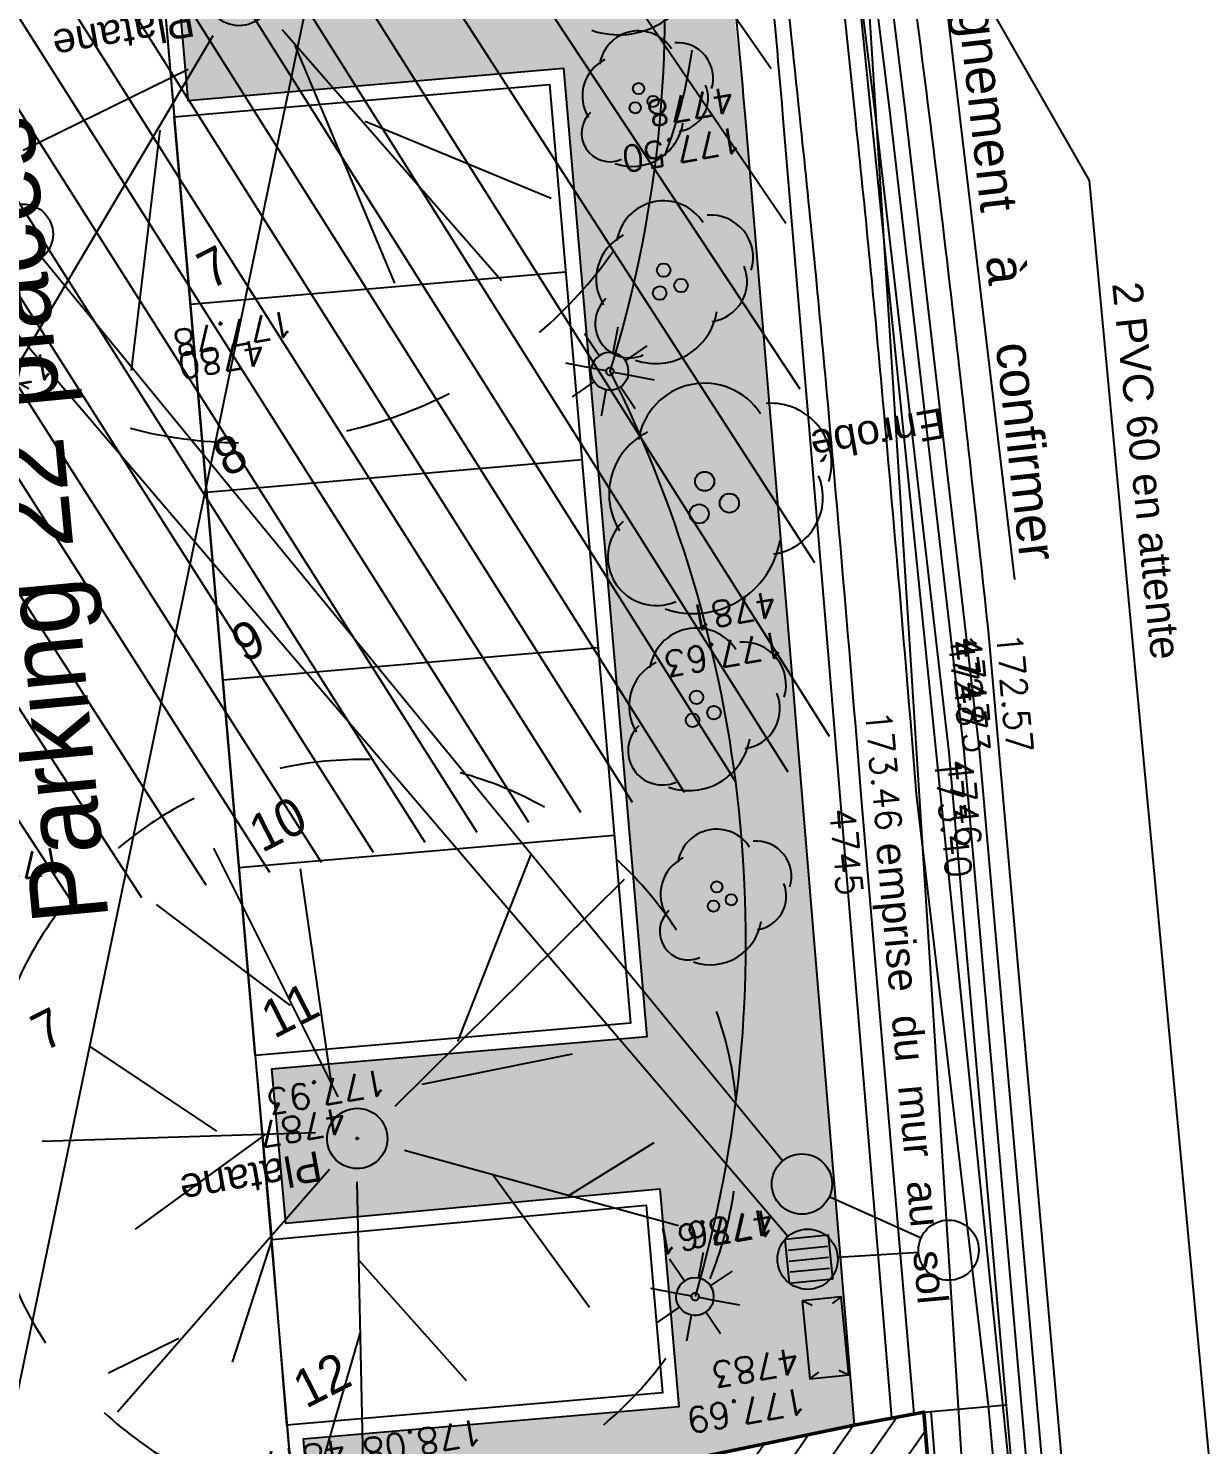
# Model space of a CAD drawing. Extents: x 0 to 613264, y -387505 to 675.
# Drawn here: x 554227 to 569808, y -312391 to -293597 of the extents above; entities that cross this region are included whole.
import ezdxf
from ezdxf.enums import TextEntityAlignment as Align
from ezdxf.lldxf.tags import DXFTag

# ---------------------------------------------------------------- set-up
doc = ezdxf.new("R2010")
doc.units = 0
for name, color, linetype in [('CAB_SSL', 252, 'Continuous'), ('EDF_SSL', 252, 'Texte-Electricite'), ('Fond topo - AFF', 252, 'Continuous'), ('Fond topo - ALIGNEMENT_TXT', 252, 'Continuous'), ('Fond topo - ASS', 252, 'Continuous'), ('Fond topo - BAT_ANN', 252, 'Continuous'), ('Fond topo - BAT_HAC', 252, 'Continuous'), ('Fond topo - BAT_TXT', 252, 'Continuous'), ('Fond topo - CLO_MUR', 252, 'Continuous'), ('Fond topo - SOL', 252, 'Continuous'), ('Fond topo - VEG', 252, 'Continuous'), ('Fond topo - VEG_TXT_ESSENCE', 252, 'Continuous'), ('Fond topo - VOI_TXT', 252, 'Continuous'), ('Fond topo - Z_500', 252, 'Continuous'), ('prlm-VRD', 2, 'Continuous'), ('SA - arbuste', 252, 'Continuous'), ('SA - bordure', 252, 'Continuous'), ('SA - bât D', 252, 'Continuous'), ('SA - couvre sol', 252, 'Continuous'), ('SA - ECL-réso', 252, 'Eclairage public'), ('SA - enrobé', 252, 'Continuous'), ('SA - EP-réso', 252, 'EP'), ('SA - EU-réso', 252, 'EU'), ('SA - EVMV', 252, 'Continuous'), ('SA - limite revêtement', 252, 'Continuous'), ('SA - marquage au sol', 252, 'Continuous'), ('TELECOM_SSL', 252, 'Texte-Telecom'), ('UNITAIRE SSL', 252, 'UNITAIRE')]:
    doc.layers.add(name, color=color, linetype=linetype)
for name, color, linetype, lineweight in [('Fond topo - BAT', 252, 'Continuous', 50), ('Fond topo - P', 252, 'Continuous', 50), ('Fond topo - VOI', 252, 'Continuous', 25)]:
    doc.layers.add(name, color=color, linetype=linetype, lineweight=lineweight)
for name, color, linetype, plot in [('Fond topo - N', 252, 'Continuous', False), ('Fond topo - NCACHE', 252, 'Continuous', False), ('Fond topo - ZCACHE', 252, 'Continuous', False)]:
    doc.layers.add(name, color=color, linetype=linetype, plot=plot)
doc.styles.add('2000_ARIAL', font='arial.ttf', dxfattribs={"height": 0.400000006})
doc.styles.add('Arial', font='arial.ttf')
doc.styles.add('Futura Std Book', font='')
doc.styles.add('Lignes', font='arial.ttf', dxfattribs={"height": 0.35})
doc.styles.add('SIMPLEX', font='simplex_.ttf', dxfattribs={"height": 1.25})
doc.styles.add('TP-C_Autocad_Standard', font='simplex_.ttf', dxfattribs={"height": 1})
doc.styles.add('Tronçons', font='arial.ttf', dxfattribs={"height": 0.25})
doc.styles.get('Futura Std Book').set_extended_font_data('Futura Std Book')
tags = doc.linetypes.add('Eclairage public', pattern='A,5,-0.25,["ECL",Lignes,S=1,R=0,X=0,Y=-0.18],-1.25', length=6.5).pattern_tags.tags
tags[15:16] = [DXFTag(74, 4), DXFTag(75, 0), DXFTag(340, '0'), DXFTag(46, 0.0), DXFTag(50, 0.0), DXFTag(44, 0.0), DXFTag(45, 0.0)]
tags[4:5] = [DXFTag(74, 4), DXFTag(75, 0), DXFTag(340, '0'), DXFTag(46, 0.0), DXFTag(50, 0.0), DXFTag(44, 0.0), DXFTag(45, 0.0)]
tags = doc.linetypes.add('EP', pattern='A,5,-0.25,["EP",Lignes,S=1,R=0,X=0,Y=-0.18],-1.25', length=6.5).pattern_tags.tags
tags[15:16] = [DXFTag(74, 4), DXFTag(75, 0), DXFTag(340, '0'), DXFTag(46, 0.0), DXFTag(50, 0.0), DXFTag(44, 0.0), DXFTag(45, 0.0)]
tags[4:5] = [DXFTag(74, 4), DXFTag(75, 0), DXFTag(340, '0'), DXFTag(46, 0.0), DXFTag(50, 0.0), DXFTag(44, 0.0), DXFTag(45, 0.0)]
tags = doc.linetypes.add('EU', pattern='A,5,-0.25,["EU",Lignes,S=1,R=0,X=0,Y=-0.18],-1.25', length=6.5).pattern_tags.tags
tags[15:16] = [DXFTag(74, 4), DXFTag(75, 0), DXFTag(340, '0'), DXFTag(46, 0.0), DXFTag(50, 0.0), DXFTag(44, 0.0), DXFTag(45, 0.0)]
tags[4:5] = [DXFTag(74, 4), DXFTag(75, 0), DXFTag(340, '0'), DXFTag(46, 0.0), DXFTag(50, 0.0), DXFTag(44, 0.0), DXFTag(45, 0.0)]
tags = doc.linetypes.add('L16', pattern=[0.37500001490116125, 0.300000011920929, -0.07500000298023224]).pattern_tags.tags
tags[6:7] = [DXFTag(74, 4), DXFTag(75, 0), DXFTag(340, '0'), DXFTag(46, 0.0), DXFTag(50, 0.0), DXFTag(44, 0.0), DXFTag(45, 0.0)]
tags[4:5] = [DXFTag(74, 4), DXFTag(75, 0), DXFTag(340, '0'), DXFTag(46, 0.0), DXFTag(50, 0.0), DXFTag(44, 0.0), DXFTag(45, 0.0)]
tags = doc.linetypes.add('L8', pattern=[0.22500000894069674, 0.1500000059604645, -0.07500000298023224]).pattern_tags.tags
tags[6:7] = [DXFTag(74, 4), DXFTag(75, 0), DXFTag(340, '0'), DXFTag(46, 0.0), DXFTag(50, 0.0), DXFTag(44, 0.0), DXFTag(45, 0.0)]
tags[4:5] = [DXFTag(74, 4), DXFTag(75, 0), DXFTag(340, '0'), DXFTag(46, 0.0), DXFTag(50, 0.0), DXFTag(44, 0.0), DXFTag(45, 0.0)]
tags = doc.linetypes.add('Texte-BT', pattern='A,5,-0.25,["BT",Lignes,S=1,R=0,X=0,Y=-0.18],-1.25', length=6.5).pattern_tags.tags
tags[15:16] = [DXFTag(74, 4), DXFTag(75, 0), DXFTag(340, '0'), DXFTag(46, 0.0), DXFTag(50, 0.0), DXFTag(44, 0.0), DXFTag(45, 0.0)]
tags[4:5] = [DXFTag(74, 4), DXFTag(75, 0), DXFTag(340, '0'), DXFTag(46, 0.0), DXFTag(50, 0.0), DXFTag(44, 0.0), DXFTag(45, 0.0)]
tags = doc.linetypes.add('Texte-Electricite', pattern='A,5,-0.25,["ELEC",Lignes,S=1,R=0,X=0,Y=-0.18],-1.25', length=6.5).pattern_tags.tags
tags[15:16] = [DXFTag(74, 4), DXFTag(75, 0), DXFTag(340, '0'), DXFTag(46, 0.0), DXFTag(50, 0.0), DXFTag(44, 0.0), DXFTag(45, 0.0)]
tags[4:5] = [DXFTag(74, 4), DXFTag(75, 0), DXFTag(340, '0'), DXFTag(46, 0.0), DXFTag(50, 0.0), DXFTag(44, 0.0), DXFTag(45, 0.0)]
tags = doc.linetypes.add('Texte-Telecom', pattern='A,5,-0.25,["TEL",Lignes,S=1,R=0,X=0,Y=-0.18],-1.25', length=6.5).pattern_tags.tags
tags[15:16] = [DXFTag(74, 4), DXFTag(75, 0), DXFTag(340, '0'), DXFTag(46, 0.0), DXFTag(50, 0.0), DXFTag(44, 0.0), DXFTag(45, 0.0)]
tags[4:5] = [DXFTag(74, 4), DXFTag(75, 0), DXFTag(340, '0'), DXFTag(46, 0.0), DXFTag(50, 0.0), DXFTag(44, 0.0), DXFTag(45, 0.0)]
tags = doc.linetypes.add('UNITAIRE', pattern='A,0.25,-0.2000000029802322,0,-0.2000000029802322,0.25,-0.300000011920929,["UNI",TP-C_Autocad_Standard,S=0.1500000059604645,R=0,X=-0.1,Y=-0.05],-0.449999988079071', length=1.650000095367432).pattern_tags.tags
tags[23:24] = [DXFTag(74, 4), DXFTag(75, 0), DXFTag(340, '0'), DXFTag(46, 0.0), DXFTag(50, 0.0), DXFTag(44, 0.0), DXFTag(45, 0.0)]
tags[12:13] = [DXFTag(74, 4), DXFTag(75, 0), DXFTag(340, '0'), DXFTag(46, 0.0), DXFTag(50, 0.0), DXFTag(44, 0.0), DXFTag(45, 0.0)]
tags[10:11] = [DXFTag(74, 4), DXFTag(75, 0), DXFTag(340, '0'), DXFTag(46, 0.0), DXFTag(50, 0.0), DXFTag(44, 0.0), DXFTag(45, 0.0)]
tags[8:9] = [DXFTag(74, 4), DXFTag(75, 0), DXFTag(340, '0'), DXFTag(46, 0.0), DXFTag(50, 0.0), DXFTag(44, 0.0), DXFTag(45, 0.0)]
tags[6:7] = [DXFTag(74, 4), DXFTag(75, 0), DXFTag(340, '0'), DXFTag(46, 0.0), DXFTag(50, 0.0), DXFTag(44, 0.0), DXFTag(45, 0.0)]
tags[4:5] = [DXFTag(74, 4), DXFTag(75, 0), DXFTag(340, '0'), DXFTag(46, 0.0), DXFTag(50, 0.0), DXFTag(44, 0.0), DXFTag(45, 0.0)]

# ---------------------------------------------------------------- blocks, each defined once
blk = doc.blocks.new('200')
at = {"linetype": 'Continuous', "lineweight": -2}
blk.add_circle((0, 0), 0.4, dxfattribs=at)
blk = doc.blocks.new('Candélabre', base_point=(-13.42592592600001, -9.391534390999993))
for points in [[(-13.67592592600001, -9.391534390999993, -1), (-13.17592592600001, -9.391534390999993), (-13.37592592600001, -9.391534390999993, 1), (-13.475925926, -9.391534390999993)], [(-13.67592592600001, -9.391534390999993, -1), (-13.17592592600001, -9.391534390999993), (-13.37592592600001, -9.391534390999993, 1), (-13.475925926, -9.391534390999993)], [(-13.67592592600001, -9.391534390999993), (-13.475925926, -9.391534390999993, 1), (-13.37592592600001, -9.391534390999993), (-13.17592592600001, -9.391534390999993, -1)], [(-13.67592592600001, -9.391534390999993), (-13.475925926, -9.391534390999993, 1), (-13.37592592600001, -9.391534390999993), (-13.17592592600001, -9.391534390999993, -1)]]:
    blk.add_hatch(color=250).paths.add_polyline_path(points)
at = {"linetype": 'Continuous', "flags": 128}
for points in [[(-13.42592592600001, -9.141534390999993), (-13.42592592600001, -8.791534391999988)], [(-13.60270262100001, -9.214757695999992), (-13.850189994, -8.967270322999994)], [(-13.24914923200001, -9.214757696999996), (-13.001661857, -8.96727032199999)], [(-14.02592592600001, -9.391534390999993), (-13.67592592600001, -9.391534390999993)], [(-13.17592592600001, -9.391534390999993), (-12.825925927, -9.391534390999993)], [(-13.85018999600001, -9.815798461), (-13.60270262200001, -9.568311086999998)], [(-13.00166185800001, -9.815798458999993), (-13.249149231, -9.568311085999994)], [(-13.42592592600001, -9.991534390999988), (-13.42592592600001, -9.641534390999993)]]:
    blk.add_lwpolyline(points, dxfattribs=at)
for points in [[(-13.67592592600001, -9.391534390999993), (-13.475925926, -9.391534390999993, -1), (-13.37592592600001, -9.391534390999993), (-13.17592592600001, -9.391534390999993, 1)], [(-13.67592592600001, -9.391534390999993), (-13.475925926, -9.391534390999993, 1), (-13.37592592600001, -9.391534390999993), (-13.17592592600001, -9.391534390999993, -1)]]:
    blk.add_lwpolyline(points, format="xyb", close=True, dxfattribs=at)
blk = doc.blocks.new('AFF06')
at = {"ltscale": 2}
for p, q in [((-0.5, 0.5), (-0.426635, 0.255449)), ((0.426635, 0.255449), (0.5, 0.5))]:
    blk.add_line(p, q, dxfattribs=at)
at = {"ltscale": 2, "flags": 128}
blk.add_lwpolyline([(-0.5, -0.5), (0.5, -0.5), (0.5, 0.5), (-0.5, 0.5)], close=True, dxfattribs=at)
for points in [[(-0.426635, -0.255449), (-0.5, -0.5)], [(0.5, -0.5), (0.426635, -0.255449)]]:
    blk.add_lwpolyline(points, dxfattribs=at)
blk = doc.blocks.new('ASS07')
at = {"ltscale": 2}
for p, q in [((-0.25, -0.45), (-0.25, 0.4500000000000001)), ((0, -0.45), (0, 0.4500000000000001)), ((0.25, -0.45), (0.25, 0.4500000000000001))]:
    blk.add_line(p, q, dxfattribs=at)
at = {"ltscale": 2, "flags": 128}
blk.add_lwpolyline([(0.5, -0.5), (0.5, 0.5), (-0.5, 0.5), (-0.5, -0.5)], close=True, dxfattribs=at)
blk = doc.blocks.new('PTOPO')
at = {"layer": 'Fond topo - NCACHE', "style": 'SIMPLEX'}
blk.add_attdef('MAT', text='', height=0.34, dxfattribs=at).set_placement((0.09999999986030161, -0.09999999962747097), align=Align.TOP_LEFT)
at = {"layer": 'Fond topo - ZCACHE', "style": 'SIMPLEX'}
blk.add_attdef('ALT', (0.09999999986030161, 0.09999999962747097), '', height=0.34, dxfattribs=at)
blk = doc.blocks.new('VEG14')
at = {"ltscale": 2, "flags": 128}
for points in [[(0.5, 0, -1), (-0.5, 0, -1)], [(0.016, 0, -1), (-0.016, 0, -1)]]:
    blk.add_lwpolyline(points, format="xyb", close=True, dxfattribs=at)
blk = doc.blocks.new('VEG12')
at = {"ltscale": 2}
for p, q in [((0.01815258799999997, 0.057406781), (0.100441039, 0.47293725)), ((0.05749608, 0.253444298), (0.145517598, 0.414706841)), ((0.037902722, 0.15845596), (-0.06593155700000003, 0.344147082)), ((-0.158788295, 0.086017079), (-0.245985314, 0.284587218)), ((0.04981112299999996, 0.033821695), (0.391570728, 0.285894318)), ((0.143890955, 0.107467204), (0.230033352, 0.253971609)), ((0.2917471699999999, 0.208620217), (0.392372872, 0.233301274)), ((-0.05229389700000003, 0.02983962500000001), (-0.383643778, 0.204631851)), ((-0.25001839, 0.135126714), (-0.3755999820000001, 0.091127132)), ((0.122915307, -0.02992704099999999), (0.317230371, 0.05540147100000001)), ((-0.05265807700000003, -0.029192154), (-0.412380265, -0.256628677)), ((0.057557527, -0.01766878999999999), (0.411943876, -0.08413611500000001)), ((-0.09359106700000003, -0.049762263), (-0.2956446150000001, -0.04653133200000001)), ((0.01825986499999999, -0.057372749), (0.107637982, -0.4128258760000001)), ((0.184132294, -0.04763066399999999), (0.323120213, -0.192805613)), ((0.02259491799999996, -0.07955337300000001), (0.001649748999999978, -0.36183712)), ((-0.151821475, -0.09483882200000002), (-0.2999525240000001, -0.315936062)), ((0.05371548199999998, -0.188497704), (0.197263789, -0.356749422))]:
    blk.add_line(p, q, dxfattribs=at)
for start, end in [(90, 103.8461539085843), (62.30769199853572, 76.15384597947835), (117.6923078993823, 131.5384619204946), (34.61538499867542, 48.46153799321151), (145.3846149358338, 159.2307690506909), (6.923076979206323, 20.76923090842763), (173.0769230068974, 186.9230769931026), (339.2307689837768, 353.0769230207937), (200.7692310571047, 214.6153850641662), (311.5384620067885, 325.3846150013246), (228.4615380795054, 242.3076921006177), (283.8461540205217, 297.6923080014643), (256.1538460914157, 270)]:
    blk.add_arc((0, 0), 0.496982058, start, end, dxfattribs=at)
blk = doc.blocks.new('A$C1F970F0F')
at = {"layer": 'Fond topo - BAT_HAC'}
h = blk.add_hatch(dxfattribs=at)
h.set_pattern_fill('ANSI31*128', color=256, scale=12.9999995, angle=-10.72360141139323, style=0, pattern_type=2)
h.set_pattern_definition([(235.0656205306617, (9737.541003631788, 14762.77745620973), (33.8375912645085, -23.63562800874848), [])])
h.paths.add_polyline_path([(9205.514858719236, 1711.688092409772), (8906.493985665964, 1687.469968384048), (8840.75556255623, 2499.141459144919), (8691.19764538721, 2468.004532156458), (8699.91111843643, 2426.164483705487), (7858.425434046888, 2250.205025078633), (8017.672630186232, 755.4500030647391), (8118.346373578197, -476.564479405901), (8140.457130234025, -775.7485606896652), (7846.813960268092, -837.1789171537457), (7718.96981893849, 727.3385852313438), (7530.631142054098, 2495.157360633923), (7729.775850748872, 2529.792272314092), (8345.097518630913, 2658.459544516083), (8336.330575182528, 2700.556345094317), (9020.027266448895, 2842.897281067052), (9112.491745048348, 2860.24331696757)])
at = {"layer": 'SA - couvre sol'}
h = blk.add_hatch(dxfattribs=at)
h.set_pattern_fill('PELOUSE6', color=256, scale=20.0000003, angle=-10.72360141139323, style=0, pattern_type=2)
h.set_pattern_definition([(349.2763985886067, (-277130161.1279894, -473864756.7787022), (22.32856350872324, 117.9043497231417), [37.5000005625, -202.5000030375]), (79.27639858860677, (-277130147.3110734, -473864759.3953308), (-235.8086994462835, 44.65712701744649), [15.000000225, -105.000001575]), (79.27639858860677, (-277130138.0997961, -473864761.1397498), (-235.8086994462835, 44.65712701744649), [15.000000225, -105.000001575]), (79.27639858860677, (-277130142.7054347, -473864760.2675403), (-235.8086994462835, 44.65712701744649), [18.75000028125, -101.25000151875]), (112.9664661186067, (-277130151.916716, -473864758.5231205), (-191.1515722884832, 280.4658259369293), [12.00000018, -420.7461593111922]), (45.58633105860677, (-277130133.4941673, -473864762.0119574), (22.32856353476547, 117.9043498154048), [12.00000018, -420.7461593111923]), (45.58633105860677, (-277130124.2828801, -473864763.7563783), (22.32856353476547, 117.9043498154048), [26.00000039, -406.6661590999923]), (112.9664661186067, (-277130161.1279894, -473864756.7787022), (-191.1515722884832, 280.4658259369293), [26.00000039, -406.6661590999922]), (349.2763985886067, (-277130073.3609553, -473864750.4999832), (22.32856350872324, 117.9043497231417), [44.42455106636825, -195.5754525336318]), (349.2763985886067, (-277130085.1249766, -473864728.4255323), (22.32856350872324, 117.9043497231417), [82.81008944215131, -56.09585564143782, 43.07431864611476, -58.01973967029608]), (349.2763985886067, (-277130096.7337571, -473864706.3804808), (22.32856350872324, 117.9043497231417), [119.4799495921992, -46.28746189431191, 29.47870124218051, -44.75389087130835]), (349.2763985886067, (-277130108.4191755, -473864684.3209158), (22.32856350872324, 117.9043497231417), [100.4611429069171, -139.5388606930829]), (349.2763985886067, (-277130104.5097786, -473864665.2146754), (22.32856350872324, 117.9043497231417), [65.56973938354608, -174.4302642164539])])
edge = h.paths.add_edge_path()
edge.add_line((7646.833733000393, 9004.239187634612), (7477.034909394343, 8929.894142197196))
edge.add_arc((7434.696929002223, 9026.329550800418), 105.3199535518038, 248.6552803840878, 293.7028870098457, ccw=False)
edge.add_line((7396.362750401272, 8928.233764092513), (7340.429076437112, 8871.198932294612))
edge.add_arc((7468.942843810095, 8745.1663500336), 180.0000005438222, 135.5584717013493, 219.3767829141741)
edge.add_arc((4686.176288028108, 6461.26392506193), 3419.999998216231, 12.585048785930383, 39.37678309475541, ccw=False)
edge.add_line((8024.006178657112, 7206.442835890936), (8219.509561664872, 7248.890723525209))
edge.add_arc((8223.753109693258, 7229.346100284074), 19.99999993767855, 12.249983647925774, 102.24998416524511, ccw=False)
edge.add_arc((4686.176201344639, 6461.263923183918), 3640.000084590873, -4.615344787991717, 12.24998357604062, ccw=False)
edge.add_arc((8294.437943437548, 6169.977445866316), 20.00000014751522, -94.6153446132571, -4.615344959063975, ccw=False)
edge.add_line((8292.82862597217, 6150.04229846682), (8093.418862683157, 6166.140179817832))
edge.add_arc((4686.175363890326, 6461.264035144361), 3420.000928369583, -9.235443775684189, -4.9504103777057935, ccw=False)
edge.add_line((8061.843408481891, 5912.381895936595), (8521.34448288443, 5951.967918737956))
edge.add_line((8521.34448288443, 5951.967918737956), (8610.609832601514, 4915.805915142612))
edge.add_line((8610.609832601513, 4915.805915142613), (8112.455023229381, 4872.889881516216))
edge.add_line((8112.455023229382, 4872.889881516216), (8135.919816270769, 4600.518498862564))
edge.add_line((8135.919816270769, 4600.518498862564), (8634.074625419682, 4643.434532436447))
edge.add_line((8634.074625419682, 4643.434532436448), (8744.797991940773, 3358.19512460702))
edge.add_line((8744.797991940773, 3358.195124607019), (8246.754370085053, 3315.288669890853))
edge.add_line((8246.754370085053, 3315.288669890853), (8265.505759157297, 3110.932708469081))
edge.add_line((8265.505759157297, 3110.932708469081), (8762.178919040502, 3156.443199355649))
edge.add_line((8762.178919040503, 3156.443199355648), (8787.07957847176, 2867.404761880945))
edge.add_line((8787.07957847176, 2867.404761880946), (8288.924769134286, 2824.48872843756))
edge.add_line((8288.924769134286, 2824.48872843756), (8303.969088563064, 2649.859355084878))
edge.add_line((8303.969088563066, 2649.859355084878), (8345.097518516532, 2658.459544537745))
edge.add_line((8345.097518516532, 2658.459544537744), (8336.330575091022, 2700.556345111646))
edge.add_line((8336.330575091022, 2700.556345111646), (9020.027266334513, 2842.897281088713))
edge.add_line((9020.027266334513, 2842.897281088713), (8947.20038422563, 3719.594510961972))
edge.add_line((8947.20038422563, 3719.594510961972), (8931.509215578299, 3908.486354448317))
edge.add_line((8931.509215578299, 3908.486354448317), (8875.194980365228, 4578.069331261042))
edge.add_line((8875.194980365228, 4578.069331261042), (8827.905410799856, 5026.715447751275))
edge.add_line((8827.905410799856, 5026.715447751276), (8772.223263227552, 5502.243613790299))
edge.add_arc((1776.092496253554, 4752.857531580154), 7036.151306560315, 6.113889428418106, 17.84258743998169)
edge.add_line((8473.81835812193, 6908.75490576587), (8366.257456928231, 7197.474337847268))
edge.add_line((8366.257456928231, 7197.474337847267), (7657.937547416321, 8986.453584762252))
edge.add_line((7657.937547416321, 8986.453584762254), (7654.260125354509, 8985.031741399463))
edge.add_line((7654.260125354508, 8985.031741399462), (7646.833733000392, 9004.23918763461))
at = {"layer": 'SA - EVMV'}
h = blk.add_hatch(dxfattribs=at)
h.set_pattern_fill('_USER', color=256, scale=74.99999999999999, angle=-55.72360141139323, style=0, pattern_type=0)
h.set_pattern_definition([(304.2763985886068, (-277130161.1279894, -473864756.7787022), (61.97477650275113, 42.238928459823), [])])
h.paths.add_polyline_path([(6137.262643169798, 3161.503242351281), (5258.989506963931, 4651.014984356799), (5823.535050065982, 5411.828376675677), (6009.896409179055, 5810.580329425578), (6042.353956317322, 6037.937811191567), (5791.842057863324, 7412.226220178691), (5768.869517604411, 9187.383885517163), (6965.043931057882, 9781.279833201925), (7125.730307530321, 8202.475428701919), (7356.548247893039, 6578.483473019976), (7421.051285208732, 6215.102708379585), (8728.798868082513, 6201.995811803044), (8825.59209412568, 5455.189202343771), (8884.907463838514, 4910.231636065007), (8937.364138919358, 4349.844162727043), (8990.109761245629, 3720.436779551583), (8238.933497559277, 3575.005023445903)])
at = {"layer": 'CAB_SSL', "elevation": 9.999999999999998e-08, "flags": 128}
blk.add_lwpolyline([(6357.382244577097, 13665.38073194157), (7167.913824917828, 10363.14942354549), (8524.013620640386, 7263.625340563319), (9014.566115532376, 5048.241415424802), (9331.65736662798, 4494.516644608388), (9609.924565656824, 1526.374867392593)], dxfattribs=at)
at = {"layer": 'EDF_SSL', "linetype": 'Texte-BT', "elevation": 9.999999999999998e-08, "flags": 128}
blk.add_lwpolyline([(9014.391443388984, 5048.116820056749), (9005.52930493066, 4943.498477160084), (9334.096403624797, 1722.102093584819)], dxfattribs=at)
at = {"layer": 'Fond topo - ALIGNEMENT_TXT', "ltscale": 2, "flags": 128}
blk.add_lwpolyline([(9233.291899513777, 3965.073024552474), (9133.855847702715, 4801.748985422052), (8915.513912778617, 4887.525861941876)], dxfattribs=at)
at = {"layer": 'Fond topo - BAT', "ltscale": 2, "flags": 128}
blk.add_lwpolyline([(9205.514858604853, 1711.688092431433), (9112.491744956842, 2860.243316984899), (9020.027266334513, 2842.897281088713), (8336.330575091022, 2700.556345111646), (8345.097518516532, 2658.459544537744), (7729.775850657367, 2529.792272331421), (7530.631141939715, 2495.157360655585), (7718.96981893849, 727.3385852313438), (7846.813960176586, -837.1789171364164), (8140.457130234025, -775.7485606896652)], dxfattribs=at)
at = {"layer": 'Fond topo - BAT_ANN', "ltscale": 2, "flags": 128}
blk.add_lwpolyline([(9112.491744956842, 2860.243316984899), (9121.462371054737, 2860.969860741426), (9183.617942227493, 2093.535799420935), (9214.485484690966, 1712.414636000616)], dxfattribs=at)
at = {"layer": 'Fond topo - CLO_MUR', "ltscale": 2, "flags": 128}
for points in [[(7704.479360740801, 9004.725410312763), (7890.729045339652, 8530.312057839654), (8115.455379568418, 7961.560565646816), (8412.913018683557, 7215.462729028824), (8521.066426186046, 6925.152866816355, -0.05126087498175574), (8821.93887091529, 5507.568869198057, 0.004928567174635756), (8877.50638213524, 5033.019703958378, -0.01070257213543329), (8925.020301420172, 4582.245141237843), (8981.335464558413, 3912.651155894359), (9069.429617869233, 2852.165001627135)], [(7657.937547416321, 8986.453584762254), (7844.207263381278, 8511.989208482148), (8068.98201355978, 7943.115181745586), (8366.257456928231, 7197.474337847267), (8473.81835812193, 6908.75490576587, -0.05122082305910179), (8772.22326322755, 5502.243613790299, 0.004928567095368873), (8827.905410799856, 5026.715447751276, -0.01070257210499887), (8875.194977716645, 4578.06936294775), (8931.509215578299, 3908.486354448317), (9020.027266334513, 2842.897281088713)], [(9099.503661256442, 2857.806794675994), (9029.768841556068, 3674.135096516212, 0.002425562910648584), (8983.710465702206, 4214.184040082197, 0.003712242064006256), (8949.286593993262, 4566.656524031377, 6.456692749373129e-05), (8899.637225229711, 5038.181076498351, 0.001219712953851071), (8896.944855445985, 5063.135108859778, 0.006587350988445454), (8857.436212019315, 5382.482512331833, 0.004535956055060247), (8789.759041915275, 5844.853771577722, 0.008373546982798897), (8730.729712814556, 6186.365016694012, 0.01144280291853754), (8677.662638081798, 6434.381476339512, 0.007519788581091132), (8640.322305674863, 6581.408118145886, 0.008745650595407196), (8604.120482952056, 6706.717681165753, 0.009313419861410795), (8596.326318414738, 6730.447047271801, 0.0004915250826251473), (8439.867992029833, 7177.050549144014, 0.01093553292572849), (8329.567755130352, 7470.247039018259, 0.007040721940409205), (8142.006759480114, 7919.151573156228)]]:
    blk.add_lwpolyline(points, format="xyb", dxfattribs=at)
at = {"layer": 'Fond topo - CLO_MUR', "linetype": 'L16', "ltscale": 2, "flags": 128}
blk.add_lwpolyline([(9313.824647497626, 2054.764866547332), (9165.820604393468, 3737.362047943871), (9067.464174520137, 4587.469773292867), (8998.882784879805, 5142.441262691174), (8784.606666707554, 6440.824513185565), (8713.866770131823, 6732.970779891681), (8582.138203759956, 7126.517906745582)], dxfattribs=at)
at = {"layer": 'Fond topo - CLO_MUR', "ltscale": 2, "flags": 128}
for points in [[(8601.103958370422, 7132.866146903573), (8733.103864304598, 6738.508376501571), (8804.219186214588, 6444.811653562439), (9018.615865929203, 5145.697872519155), (9087.331641534867, 4589.768415002626), (9185.71962314218, 3739.387983717394), (9333.747721096257, 2056.517333270424), (9373.804383247696, 1726.926650755636)], [(9293.901573939202, 2053.012399911413), (9145.92158562188, 3735.336112174682), (9047.596707488077, 4585.171131491604), (8979.14970376109, 5139.184652497169), (8764.994147217849, 6436.837372900195), (8694.629676073428, 6727.43318326013), (8563.172449189697, 7120.169666674764)]]:
    blk.add_lwpolyline(points, dxfattribs=at)
at = {"layer": 'Fond topo - SOL', "linetype": 'L16', "ltscale": 2, "flags": 128}
blk.add_lwpolyline([(9112.491744956842, 2860.243316984899), (9222.048532788061, 2869.880114011911)], dxfattribs=at)
at = {"layer": 'Fond topo - VOI', "ltscale": 2, "flags": 128}
blk.add_lwpolyline([(7448.450433764484, 9217.432711513125), (7539.169354248895, 9254.021201034155, -0.411890888850125), (7824.22231697097, 9137.887069298855), (8287.770111103759, 7988.350156011345), (8696.41221682632, 6949.435703785932, -0.009319693279761941), (8789.439244110767, 6627.154401508205, -0.01707772057230449), (8830.86356864756, 6448.808012521618, -0.000554527928286707), (8873.68187850096, 6229.667676407851, -0.0005180132443277144), (8919.015206144883, 5994.98200582825, -0.00859422759592498), (8952.762000990348, 5801.39796927215, -0.004910682200987315), (9002.649081868538, 5461.150324703362, -0.001414814898365252), (9039.816559474872, 5201.623733881948, -0.003197382407561027), (9055.202987608423, 5086.637645854155, -5.007487638658802e-05), (9076.914827375647, 4915.954698811935, -2.710702401842055e-05), (9116.97421439334, 4600.645434950908, -0.003004064802647913), (9148.450255532847, 4340.281352213291, -0.001786606044778537), (9197.178037105623, 3902.011113522749), (9362.085816023537, 2037.254320594023), (9378.303941611852, 1858.888859066608)], format="xyb", dxfattribs=at)
at = {"layer": 'SA - arbuste'}
for centre in [(8733.868676858674, 4616.397406823975), (8753.161653815785, 4599.422914875504), (8729.525416926075, 4591.037636931967), (8837.65701609765, 3557.129912987715), (8833.313756159503, 3531.770143191546), (8856.949993072089, 3540.15542113075)]:
    blk.add_circle(centre, 7.5, dxfattribs=at)
at = {"layer": 'SA - arbuste', "ltscale": 1.200000047683716}
for centre in [(8767.11643617761, 4375.52455424352), (8790.268008490651, 4355.155163893118), (8761.904524234506, 4345.09283039661), (8810.736064404398, 3808.737481723087), (8833.887636717438, 3788.368091372687), (8805.524152461292, 3778.305757876177)]:
    blk.add_circle(centre, 9, dxfattribs=at)
at = {"layer": 'SA - arbuste', "ltscale": 1.700000047683716}
for centre in [(8821.57341615377, 4095.257836661106), (8854.371476905502, 4066.401200438806), (8814.18987424159, 4052.146227916111)]:
    blk.add_circle(centre, 12.75, dxfattribs=at)
at = {"layer": 'SA - arbuste', "ltscale": 0.800000011920929}
for centre, radius, start, end in [((8707.579168210192, 4797.309644710302), 109.454336, 251.0377365793105, 350.7437826127198), ((8733.728804973991, 4640.891814751584), 52.09335999999999, 32.9049446683259, 171.1222224813845), ((8785.736341687498, 4630.177265325743), 47.1596, 342.9842597590838, 94.63470455183064), ((8713.232513922307, 4606.583963185572), 53.97568, 116.324862448247, 211.8320555073776), ((8781.569861319933, 4603.923477927981), 44.59584, 277.8831336434853, 22.28760147896251), ((8696.128406364329, 4557.35099462431), 37.90984, 133.2696686351559, 293.7521367712873), ((8725.167414023173, 4581.587487517877), 68.40896, 251.0377365793105, 350.7437825594993), ((8766.948589903372, 4404.917843740081), 62.512032, 32.90494473524294, 171.1222224813845), ((8829.357633954869, 4392.060384354136), 56.59152, 342.9842594908044, 94.63470461757107), ((8742.353040644819, 4363.748421879168), 64.770816, 116.3248626312973, 211.8320555822061), ((8824.357857543737, 4360.555839584896), 53.515008, 277.8831336295787, 22.28760173052062), ((8721.828111577464, 4304.66885956732), 45.49180799999999, 133.2696685009257, 293.7521366536828), ((8756.674920763504, 4333.752651040467), 82.09075199999998, 251.0377365388965, 350.7437826127198), ((8821.33563383147, 4136.898330188887), 88.55871199999999, 32.9049445848495, 171.12222258795), ((8909.748446248386, 4118.683596135775), 80.17132, 342.9842595967367, 94.6347045380835), ((8786.491939038411, 4078.574982499214), 91.75865599999999, 116.3248625140686, 211.8320555914769), ((8902.66542964758, 4074.052157573981), 75.81292799999999, 277.8831336929231, 22.28760158997392), ((8757.414956209395, 3994.878935998242), 64.446728, 133.2696685099055, 293.7521367830749), ((8806.781269198864, 4036.080973780913), 116.295232, 251.0377366197247, 350.7437826660631), ((8810.56821813016, 3838.13077121965), 62.512032, 32.9049446683259, 171.1222224813845), ((8872.977262181656, 3825.273311833704), 56.59152, 342.9842594908044, 94.63470461757107), ((8785.972668871607, 3796.961349358736), 64.770816, 116.3248626312973, 211.8320554398716), ((8867.977485770523, 3793.768767064464), 53.515008, 277.8831336295787, 22.28760173052062), ((8765.44773980425, 3737.881787046887), 45.49180799999999, 133.2696685009257, 293.7521366536828), ((8800.294548972961, 3766.965578428529), 82.09075199999998, 251.0377365658391, 350.7437826127198), ((8837.517144207417, 3581.624321011162), 52.09335999999999, 32.9049446683259, 171.1222224813845), ((8889.524680943803, 3570.909771580989), 47.1596, 342.9842594908044, 94.63470461757107), ((8817.020853178612, 3547.316469440817), 53.97568, 116.3248625983236, 211.8320555073776), ((8885.358200576236, 3544.655984183228), 44.59584, 277.8831336434853, 22.28760147896251), ((8799.916745620632, 3498.083500879557), 37.90984, 133.2696686351559, 293.7521367712873), ((8828.95575326215, 3522.319993681618), 68.40896, 251.0377365793105, 350.7437827194919)]:
    blk.add_arc(centre, radius, start, end, dxfattribs=at)
at = {"layer": 'SA - bordure', "elevation": 9.999999999999998e-08, "flags": 128}
for points in [[(7377.912303133283, 8937.40151477274), (7326.935044620447, 8885.998822022075, 0.3845585408183712), (7314.344701010286, 8618.282882064921, -0.1189188540116698), (8008.762250838065, 7182.667072578358), (8223.753109561545, 7229.346100214229, -0.07372200130540935), (8294.437943580353, 6169.977445744485), (8075.151323516688, 6187.679939009729, -0.02205204452703436), (8037.882685746923, 5890.243598312279), (8503.13493187769, 5930.325084689469), (8588.966998930831, 4934.01546626738), (8090.812189541371, 4891.099432549477), (8117.710265218964, 4578.875665201762), (8615.865074373425, 4621.791698679806), (8723.15515827564, 3376.404675635948), (8225.000348897962, 3333.488642105389), (8247.416687791472, 3089.191408542678), (8743.978728049058, 3134.691717514314), (8765.436744783749, 2885.614312914206), (8267.281935446275, 2842.698279470821), (8284.250231979246, 2645.736029715545)], [(7392.113082992906, 8923.318267660961), (7341.13582448007, 8871.915574910294, 0.3845585402556451), (7329.804515241603, 8630.971228842569, -0.1174364388792178), (8024.006177272055, 7206.44283558451), (8219.509561664872, 7248.890723525209, -0.414213566390127), (8243.29773292261, 7233.589648125115, -0.07372200136814289), (8314.373090861136, 6168.368128277893, -0.4142135693190591), (8292.82862597217, 6150.04229846682), (8093.418862683158, 6166.140179817832, -0.01869916432319161), (8061.843408481891, 5912.381895936595), (8521.34448288443, 5951.967918737956), (8610.609832601513, 4915.805915142613), (8112.455023229382, 4872.889881516216), (8135.919816270769, 4600.518498862564), (8634.074625419682, 4643.434532436448), (8744.797991940773, 3358.195124607019), (8246.754370085053, 3315.288669890853), (8265.505759157297, 3110.932708469081), (8762.178919040503, 3156.443199355648), (8787.07957847176, 2867.404761880946), (8288.924769134286, 2824.48872843756), (8304.176424340489, 2647.452670983562)]]:
    blk.add_lwpolyline(points, format="xyb", dxfattribs=at)
at = {"layer": 'SA - ECL-réso', "ltscale": 0.75, "elevation": 9.999999999999998e-08, "flags": 128}
blk.add_lwpolyline([(6079.62296544096, 7441.030052417758, -0.3688612105616934), (6913.385655810405, 8301.411355391892, -0.2546205328853831), (7642.34312649104, 8261.403504809092, -0.3073365536668565), (7868.785195376819, 7813.239566180241), (7870.647024769974, 7808.418928214736, -0.2495718796976199), (8349.543965804514, 6710.082718887611), (8349.52215911393, 6706.768986087925, -0.2136977009206384), (8597.694043863183, 5436.308932903066, -0.1946918286475566), (8695.712197281699, 4241.317790546431, -0.1897251175918905), (8808.86411701403, 3013.531902418893)], format="xyb", dxfattribs=at)
at = {"layer": 'SA - enrobé'}
blk.add_lwpolyline([(4686.176285657987, 6461.263924183753), (8527.026134476295, 5741.917854959565), (8021.176637476873, 5699.405891852376), (8026.438139240248, 5638.331646462964), (8283.817952682304, 2650.753781131409), (7840.575959495666, 2552.961207407581), (8504.663795556335, 5743.031099718173), (4688.35858653882, 6461.895392988572)], dxfattribs=at)
at = {"layer": 'SA - EP-réso', "ltscale": 0.75, "flags": 128}
blk.add_lwpolyline([(7942.052601225953, 4392.434483061495), (8925.324815436685, 3193.526508505319)], dxfattribs=at)
at = {"layer": 'SA - EP-réso', "ltscale": 0.75, "elevation": 9.999999999999998e-08, "flags": 128}
blk.add_lwpolyline([(8986.639742131898, 3146.40600047709), (9109.048835790034, 3091.566572049106)], dxfattribs=at)
at = {"layer": 'SA - EU-réso', "ltscale": 0.75, "flags": 128}
blk.add_lwpolyline([(7899.900748985031, 4302.301101287448), (8932.073492253152, 3093.527575714964)], dxfattribs=at)
at = {"layer": 'SA - EU-réso', "ltscale": 0.75, "elevation": 9.999999999999998e-08, "flags": 128}
blk.add_lwpolyline([(8998.064364762336, 3065.695791617567), (9105.598119886079, 3072.463954510941)], dxfattribs=at)
at = {"layer": 'SA - limite revêtement', "elevation": 9.999999999999998e-08, "flags": 128}
for points in [[(8225.000348897962, 3333.488642105389), (8117.710265218964, 4578.875665201762)], [(8267.281935446275, 2842.698279470821), (8247.416687791472, 3089.191408542678)]]:
    blk.add_lwpolyline(points, dxfattribs=at)
at = {"layer": 'SA - marquage au sol', "elevation": 9.999999999999998e-08, "flags": 128}
for points in [[(8637.323091331333, 4372.714294132214), (8139.168281862148, 4329.798260618983)], [(8658.78110795164, 4123.636889553769), (8160.626298505332, 4080.720856036206)], [(8680.239124800712, 3874.559484932), (8182.084315354405, 3831.643451414438)], [(8701.697141535402, 3625.482080331893), (8203.542332163272, 3582.566046705496)]]:
    blk.add_lwpolyline(points, dxfattribs=at)
at = {"layer": 'TELECOM_SSL', "elevation": 9.999999999999998e-08, "flags": 128}
blk.add_lwpolyline([(7841.511953198064, 8793.364340337244), (8208.726810858305, 7948.138615803483, -0.007040721839240258), (8397.077587162134, 7497.343837052334, -0.01093800396313773), (8508.52177737553, 7201.1019869791), (8665.003715774183, 6754.430979074621, -0.009313423122362415), (8673.643489578326, 6728.12715241504, -0.00874564846797897), (8710.551565770427, 6600.372952181415, -0.007519788914209596), (8748.430480995641, 6451.225653744532, -0.01144280291912039), (8802.19412141527, 6199.953696448178, -0.00837354707933268), (8861.638415546287, 5856.041691182468, -0.004535955738617154), (8929.506733873515, 5392.364504128472, -0.006587350438406998), (8969.250711234705, 5071.114902617336, -0.0006097294357551743), (8969.269962299762, 5070.938494237345), (8971.972351438188, 5045.89159855967), (9021.632488844032, 4574.264768469398, -0.003712241898370726), (9056.161354816471, 4220.717228063221, -0.002424751281234154), (9102.265154999788, 3680.146032422821), (9197.801856917396, 2869.258965941449), (9302.23992624581, 1719.285857485394)], format="xyb", dxfattribs=at)
at = {"layer": 'UNITAIRE SSL', "ltscale": 2, "elevation": 9.999999999999998e-08, "flags": 128}
blk.add_lwpolyline([(9277.160084539535, 1394.792913226968), (9210.309808990714, 2055.189423128942), (8725.000283435525, 9663.721154642295)], dxfattribs=at)
at = {"layer": 'Fond topo - AFF', "ltscale": 2, "xscale": 103.9937273322316, "yscale": 51.99999999999999, "zscale": 99.99999999999997, "rotation": 275.7917911251474}
blk.add_blockref('AFF06', (8981.910323742277, 2958.752262847077), dxfattribs=at)
at = {"layer": 'Fond topo - ASS', "linetype": 'L8', "ltscale": 2, "xscale": 58.3001825826627, "yscale": 58.3001825826627, "zscale": 99.99999999999997, "rotation": 275.5196607265964}
blk.add_blockref('ASS07', (8959.68251529268, 3063.253307280535), dxfattribs=at)
at = {"layer": 'Fond topo - P', "ltscale": 2}
ref = blk.add_blockref('PTOPO', (8875.194977716645, 4578.06936294775), dxfattribs=dict(at, xscale=99.99999999999994, yscale=99.99999999999994, zscale=99.99999999999994, rotation=190.0656205306617))
ref.add_attrib('MAT', '4778', dxfattribs={"layer": 'Fond topo - N', "color": 0, "ltscale": 2, "height": 33.99999999999999, "rotation": 190.0656204987762, "style": 'SIMPLEX'}).set_placement((8863.601135884745, 4586.167685698108), align=Align.TOP_LEFT)
ref.add_attrib('ALT', '177.50', (8867.096654993493, 4566.475521134395), dxfattribs={"layer": 'Fond topo - Z_500', "color": 0, "ltscale": 2, "height": 33.99999999999999, "rotation": 190.0656204987762, "style": 'SIMPLEX'})
ref = blk.add_blockref('PTOPO', (7882.981168983125, 4271.263855687258), dxfattribs=dict(at, xscale=99.99999999999994, yscale=99.99999999999994, zscale=99.99999999999994, rotation=190.0656205306617))
ref.add_attrib('MAT', '4793', dxfattribs={"layer": 'Fond topo - N', "color": 0, "ltscale": 2, "height": 33.99999999999999, "rotation": 190.0656204987762, "style": 'SIMPLEX'}).set_placement((7871.387327151226, 4279.362178437617), align=Align.TOP_LEFT)
ref.add_attrib('ALT', '177.92', (7955.313627236224, 4266.586755777264), dxfattribs={"layer": 'Fond topo - Z_500', "color": 0, "ltscale": 2, "height": 33.99999999999999, "rotation": 190.0656204987762, "style": 'SIMPLEX'})
ref = blk.add_blockref('PTOPO', (8252.545984133216, 4242.916781261498), dxfattribs=dict(at, xscale=99.99999999999994, yscale=99.99999999999994, zscale=99.99999999999994, rotation=190.0656205306617))
ref.add_attrib('MAT', '4780', dxfattribs={"layer": 'Fond topo - N', "color": 0, "ltscale": 2, "height": 33.99999999999999, "rotation": 190.0656204987762, "style": 'SIMPLEX'}).set_placement((8240.952142301316, 4251.015104011857), align=Align.TOP_LEFT)
ref.add_attrib('ALT', '177.78', (8272.111240079834, 4322.71392466281), dxfattribs={"layer": 'Fond topo - Z_500', "color": 0, "ltscale": 2, "height": 33.99999999999999, "rotation": 190.0656204987762, "style": 'SIMPLEX'})
ref = blk.add_blockref('PTOPO', (8931.509215578299, 3908.486354448317), dxfattribs=dict(at, xscale=99.99999999999994, yscale=99.99999999999994, zscale=99.99999999999994, rotation=190.0656205306617))
ref.add_attrib('MAT', '4781', dxfattribs={"layer": 'Fond topo - N', "color": 0, "ltscale": 2, "height": 33.99999999999999, "rotation": 190.0656204987762, "style": 'SIMPLEX'}).set_placement((8919.915373711741, 3916.584677015665), align=Align.TOP_LEFT)
ref.add_attrib('ALT', '177.63', (8923.410892832273, 3896.892512639294), dxfattribs={"layer": 'Fond topo - Z_500', "color": 0, "ltscale": 2, "height": 33.99999999999999, "rotation": 190.0656204987762, "style": 'SIMPLEX'})
ref = blk.add_blockref('PTOPO', (9185.995570078025, 3899.225197792447), dxfattribs=dict(at, xscale=99.99999999999999, yscale=99.99999999999999, zscale=99.99999999999999, rotation=277.6032677946387))
ref.add_attrib('MAT', '4748', dxfattribs={"layer": 'Fond topo - N', "color": 0, "ltscale": 2, "height": 33.99999999999999, "rotation": 277.6032677477527, "style": 'SIMPLEX'}).set_placement((9177.406619461332, 3887.989988415931), align=Align.TOP_LEFT)
ref.add_attrib('ALT', '172.73', (9145.544368232264, 3891.311875859768), dxfattribs={"layer": 'Fond topo - Z_500', "color": 0, "ltscale": 2, "height": 33.99999999999999, "rotation": 277.6032677477527, "style": 'SIMPLEX'})
ref = blk.add_blockref('PTOPO', (9197.178037105623, 3902.011113522749), dxfattribs=dict(at, xscale=99.99999999999999, yscale=99.99999999999999, zscale=99.99999999999999, rotation=275.3777162873367))
ref.add_attrib('MAT', '4747', dxfattribs={"layer": 'Fond topo - N', "color": 0, "ltscale": 2, "height": 33.99999999999999, "rotation": 275.3777162734555, "style": 'SIMPLEX'}).set_placement((9188.1592631732, 3891.117917657144), align=Align.TOP_LEFT)
ref.add_attrib('ALT', '172.57', (9208.0712329026, 3892.992339603325), dxfattribs={"layer": 'Fond topo - Z_500', "color": 0, "ltscale": 2, "height": 33.99999999999999, "rotation": 275.3777162734555, "style": 'SIMPLEX'})
ref = blk.add_blockref('PTOPO', (9029.768841556068, 3674.135096516212), dxfattribs=dict(at, xscale=99.99999999999999, yscale=99.99999999999999, zscale=99.99999999999999, rotation=275.3515024810314))
ref.add_attrib('MAT', '4745', dxfattribs={"layer": 'Fond topo - N', "color": 0, "ltscale": 2, "height": 33.99999999999999, "rotation": 275.3515024674882, "style": 'SIMPLEX'}).set_placement((9020.745084763163, 3663.246027834409), align=Align.TOP_LEFT)
ref.add_attrib('ALT', '173.46', (9034.516852906505, 3789.887635763078), dxfattribs={"layer": 'Fond topo - Z_500', "color": 0, "ltscale": 2, "height": 33.99999999999999, "rotation": 275.3515024674882, "style": 'SIMPLEX'})
ref = blk.add_blockref('PTOPO', (9185.719623233686, 3739.387983700064), dxfattribs=dict(at, xscale=99.99999999999999, yscale=99.99999999999999, zscale=99.99999999999999, rotation=275.9825846216696))
ref.add_attrib('MAT', '4746', dxfattribs={"layer": 'Fond topo - N', "color": 0, "ltscale": 2, "height": 33.99999999999999, "rotation": 275.9825845872156, "style": 'SIMPLEX'}).set_placement((9176.816348721919, 3728.400185794311), align=Align.TOP_LEFT)
ref.add_attrib('ALT', '173.40', (9125.782822994901, 3727.171494109222), dxfattribs={"layer": 'Fond topo - Z_500', "color": 0, "ltscale": 2, "height": 33.99999999999999, "rotation": 275.9825845872156, "style": 'SIMPLEX'})
ref = blk.add_blockref('PTOPO', (7894.267436098313, 3639.829583559376), dxfattribs=dict(at, xscale=99.99999999999994, yscale=99.99999999999994, zscale=99.99999999999994, rotation=190.0656205306617))
ref.add_attrib('MAT', '4792', dxfattribs={"layer": 'Fond topo - N', "color": 0, "ltscale": 2, "height": 33.99999999999999, "rotation": 190.0656204987762, "style": 'SIMPLEX'}).set_placement((7882.673594266414, 3647.927906309736), align=Align.TOP_LEFT)
ref.add_attrib('ALT', '178.04', (7968.609425761134, 3611.233400149482), dxfattribs={"layer": 'Fond topo - Z_500', "color": 0, "ltscale": 2, "height": 33.99999999999999, "rotation": 190.0656204987762, "style": 'SIMPLEX'})
ref = blk.add_blockref('PTOPO', (8360.600426486215, 3223.374088184353), dxfattribs=dict(at, xscale=99.99999999999994, yscale=99.99999999999994, zscale=99.99999999999994, rotation=190.0656205306617))
ref.add_attrib('MAT', '4787', dxfattribs={"layer": 'Fond topo - N', "color": 0, "ltscale": 2, "height": 33.99999999999999, "rotation": 190.0656204987762, "style": 'SIMPLEX'}).set_placement((8349.006584619656, 3231.4724107517), align=Align.TOP_LEFT)
ref.add_attrib('ALT', '177.93', (8396.277128695843, 3315.87749600889), dxfattribs={"layer": 'Fond topo - Z_500', "color": 0, "ltscale": 2, "height": 33.99999999999999, "rotation": 190.0656204987762, "style": 'SIMPLEX'})
ref = blk.add_blockref('PTOPO', (8927.863716788683, 3089.464368285501), dxfattribs=dict(at, xscale=99.99999999999994, yscale=99.99999999999994, zscale=99.99999999999994, rotation=190.0656205306617))
ref.add_attrib('MAT', '4786', dxfattribs={"layer": 'Fond topo - N', "color": 0, "ltscale": 2, "height": 33.99999999999999, "rotation": 190.0656204987762, "style": 'SIMPLEX'}).set_placement((8916.269874939455, 3097.562690944354), align=Align.TOP_LEFT)
ref.add_attrib('ALT', '177.61', (8911.55355116759, 3129.98149964385), dxfattribs={"layer": 'Fond topo - Z_500', "color": 0, "ltscale": 2, "height": 33.99999999999999, "rotation": 190.0656204987762, "style": 'SIMPLEX'})
ref = blk.add_blockref('PTOPO', (8961.290247235447, 2904.397076205042), dxfattribs=dict(at, xscale=99.99999999999994, yscale=99.99999999999994, zscale=99.99999999999994, rotation=190.0656205306617))
ref.add_attrib('MAT', '4783', dxfattribs={"layer": 'Fond topo - N', "color": 0, "ltscale": 2, "height": 33.99999999999999, "rotation": 190.0656204987762, "style": 'SIMPLEX'}).set_placement((8949.696405403547, 2912.495398955401), align=Align.TOP_LEFT)
ref.add_attrib('ALT', '177.69', (8953.19192448942, 2892.803234396019), dxfattribs={"layer": 'Fond topo - Z_500', "color": 0, "ltscale": 2, "height": 33.99999999999999, "rotation": 190.0656204987762, "style": 'SIMPLEX'})
ref = blk.add_blockref('PTOPO', (8360.677157142169, 2783.771188184307), dxfattribs=dict(at, xscale=99.99999999999994, yscale=99.99999999999994, zscale=99.99999999999994, rotation=190.0656205306617))
ref.add_attrib('MAT', '4817', dxfattribs={"layer": 'Fond topo - N', "color": 0, "ltscale": 2, "height": 33.99999999999999, "rotation": 190.0656204987762, "style": 'SIMPLEX'}).set_placement((8349.083315310267, 2791.869510934666), align=Align.TOP_LEFT)
ref.add_attrib('ALT', '178.08', (8523.364344855889, 2852.002908986929), dxfattribs={"layer": 'Fond topo - Z_500', "color": 0, "ltscale": 2, "height": 33.99999999999999, "rotation": 190.0656204987762, "style": 'SIMPLEX'})
at = {"layer": 'Fond topo - VEG', "xscale": 1207.68, "yscale": 1207.68, "zscale": 99.99999999999997, "rotation": 27.02773871768589}
blk.add_blockref('VEG12', (8209.837011056512, 4746.707035607196), dxfattribs=at)
at = {"layer": 'Fond topo - VEG', "ltscale": 2, "zscale": 99.99999999999997}
for name, p, xscale, yscale, rotation in [('VEG14', (8203.900344551943, 4743.571458225336), 87.19999999999999, 87.19999999999999, 207.8417380991696), ('VEG12', (8365.547648687738, 3225.987069314241), 1006.399999999999, 1006.399999999999, 192.432705982593), ('VEG14', (8360.600426486215, 3223.374088184353), 80, 80, 207.8417380991697)]:
    blk.add_blockref(name, p, dxfattribs=dict(at, xscale=xscale, yscale=yscale, rotation=rotation))
at = {"layer": 'SA - ECL-réso', "linetype": 'ByBlock', "xscale": 99.99999999999999, "yscale": 99.99999999999999, "zscale": 99.99999999999999, "rotation": 349.2763985886067}
for p in [(8695.712197281699, 4241.317790546431), (8808.86411701403, 3013.531902418893)]:
    blk.add_blockref('Candélabre', p, dxfattribs=at)
at = {"layer": 'SA - EP-réso', "xscale": 99.99999999999999, "yscale": 99.99999999999999, "zscale": 99.99999999999999, "rotation": 349.2763985886067}
for p in [(7916.949844931753, 4423.230935610084), (8950.675072679565, 3162.826296317196), (9145.255536420114, 3075.090066079324)]:
    blk.add_blockref('200', p, dxfattribs=at)
at = {"layer": 'SA - EU-réso', "xscale": 99.99999999999999, "yscale": 99.99999999999999, "zscale": 99.99999999999999, "rotation": 349.2763985886067}
blk.add_blockref('200', (8958.18949957633, 3063.109029068699), dxfattribs=at)
at = {"layer": 'CAB_SSL', "style": 'Tronçons'}
blk.add_text('2 PVC 60 en attente', height=39.99999999999999, rotation=275.9450705105659, dxfattribs=at).set_placement((9362.136732734962, 4357.700615113918))
at = {"layer": 'Fond topo - ALIGNEMENT_TXT', "style": '2000_ARIAL', "width": 1.001000046730042}
blk.add_text('Alignement   à    confirmer                                                                                            ', height=49.99999999999999, rotation=276.3989874148168, dxfattribs=at).set_placement((9149.074530443964, 4798.493548869494))
at = {"layer": 'Fond topo - BAT_TXT', "style": '2000_ARIAL'}
blk.add_text('emprise  du  mur  au  sol', height=39.99999999999999, rotation=275.2048709544221, dxfattribs=at).set_placement((9048.860375893477, 3614.337962759491))
at = {"layer": 'Fond topo - VEG_TXT_ESSENCE', "style": '2000_ARIAL'}
for p in [(8140.277330999558, 4725.894264073335), (8309.372573795385, 3207.104684742212)]:
    blk.add_text('Platane', height=39.99999999999999, rotation=190.0656205035111, dxfattribs=at).set_placement(p)
at = {"layer": 'Fond topo - VOI_TXT', "style": '2000_ARIAL'}
blk.add_text('Enrobé', height=39.99999999999999, rotation=190.0656205035111, dxfattribs=at).set_placement((9136.752717624524, 4193.038547811279))
at = {"layer": 'SA - bât D', "style": 'Futura Std Book'}
blk.add_text('Parking 22 places', height=101.0101997, rotation=95.41363745353976, dxfattribs=at).set_placement((8030.899338072337, 3514.192099899521))
at = {"layer": 'SA - bât D', "style": 'Arial', "width": 0.9273999929428101}
for s, p in [('7', (8165.709042632618, 4349.375650293377)), ('8', (8187.167059390184, 4100.298245688939)), ('9', (8211.00575284441, 3853.73746341139)), ('10', (8234.21196789997, 3601.798492650992)), ('11', (8250.40157715449, 3355.202547517012)), ('7', (7945.119221544672, 3338.229725056825)), ('12', (8292.683163679927, 2864.412184886776))]:
    blk.add_text(s, height=49.99999999999999, rotation=27.02773871768589, dxfattribs=at).set_placement(p)

msp = doc.modelspace()

# ---------------------------------------------------------------- block references
at = {"layer": 'prlm-VRD', "xscale": 9.999999999999998, "yscale": 9.999999999999998, "zscale": 9.999999999999998}
msp.add_blockref('A$C1F970F0F', (474984.9359816406, -340561.1028248291, -9.999999999999997e-07), dxfattribs=at)

doc.saveas('drawing.dxf')
